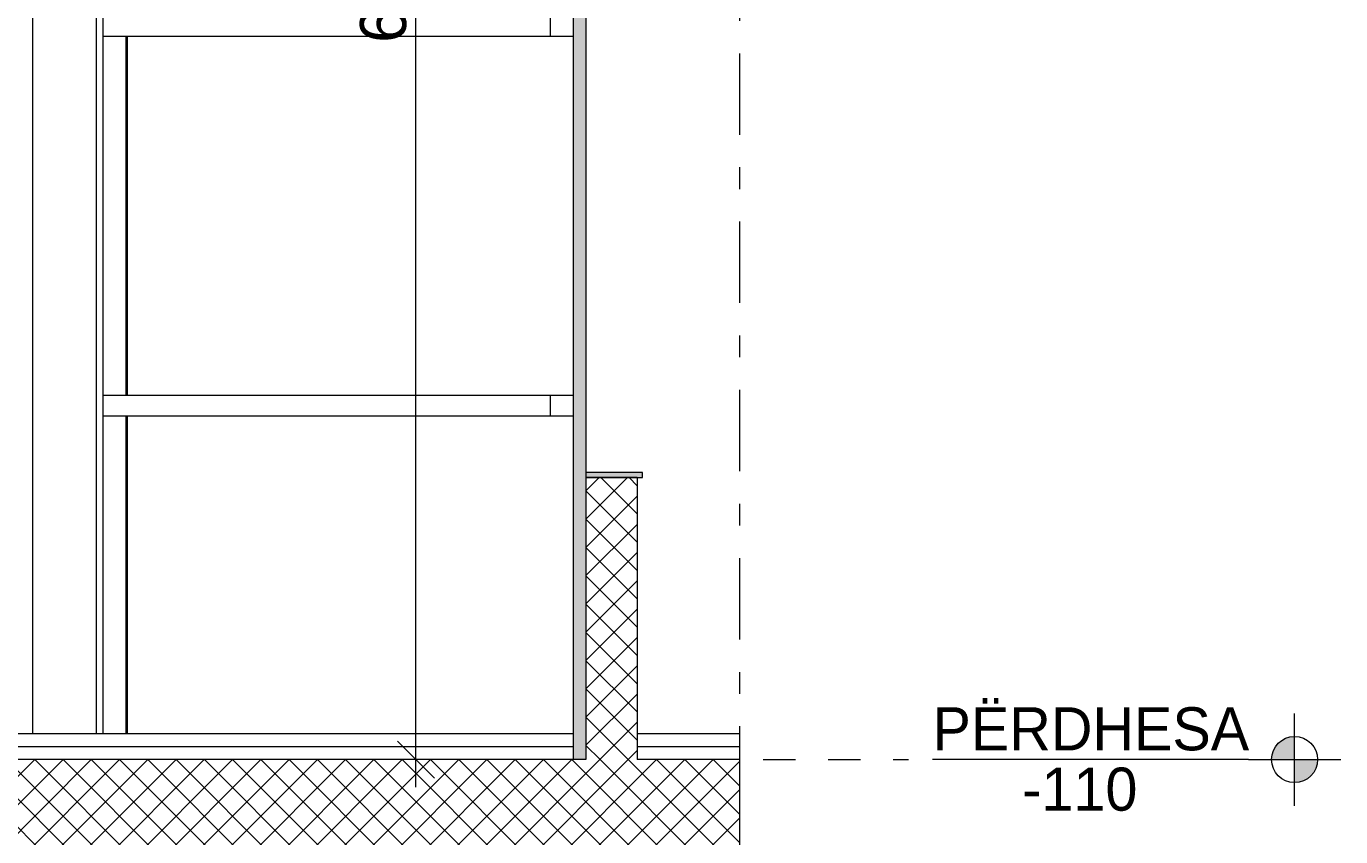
# Model space of a CAD drawing. Header units: millimetres. Extents: x 82061 to 107261, y -5216 to 12604.
# Drawn here: x 98142 to 103272, y -301 to 2860 of the extents above; entities that cross this region are included whole.
import ezdxf

# ---------------------------------------------------------------- set-up
doc = ezdxf.new("R2010")
doc.units = ezdxf.units.MM
doc.header["$MEASUREMENT"] = 0
for name, pattern in [('Dashed', [254, 127, -127]), ('Double Dashed', [656.166644, 317.49999, -126.999993, 84.666667, -126.999993]), ('Wipeout_Contour', [1000, 0, -1000])]:
    doc.linetypes.add(name, pattern=pattern)
doc.layers.add('A - Dimenzionimi', color=7, linetype='Continuous')
doc.layers.add('A - Prerjet', color=7, linetype='Continuous')
for name, color, linetype, lineweight, true_color in [('A - Dimenzionimi_Pen_No__61', 7, 'Continuous', 5, 0x6a6a6a), ('A - Dimenzionimi_Pen_No__81', 7, 'Continuous', 5, 0x6a6a6a), ('A - Prerjet_Pen_No__61', 7, 'Continuous', 5, 0x6a6a6a), ('A - Prerjet_Pen_No__81', 7, 'Continuous', 5, 0x6a6a6a), ('A - Prerjet_Pen_No__82', 7, 'Continuous', 5, 0xaaaaaa)]:
    doc.layers.add(name, color=color, linetype=linetype, lineweight=lineweight, true_color=true_color)
for name, color, linetype, lineweight in [('A - Prerjet_Pen_No__1', 7, 'Continuous', 5), ('A - Prerjet_Pen_No__101', 252, 'Continuous', 5), ('A - Prerjet_Pen_No__22', 8, 'Continuous', 5), ('A - Prerjet_Pen_No__7', 7, 'Continuous', 5)]:
    doc.layers.add(name, color=color, linetype=linetype, lineweight=lineweight)
doc.styles.add('GENERATED_STYLE_2', font='')
doc.styles.add('GENERATED_STYLE_3', font='')
doc.styles.get('GENERATED_STYLE_2').set_extended_font_data('Century Gothic')
doc.styles.get('GENERATED_STYLE_3').set_extended_font_data('Arial')
doc.dimstyles.new('GENERATED_STYLE__1', dxfattribs={"dimtxt": 180, "dimasz": 136.8, "dimexe": 0.18, "dimexo": 100000, "dimgap": 0, "dimtad": 1, "dimdec": 0, "dimlfac": 0.1, "dimzin": 0, "dimdsep": 46, "dimtxsty": 'GENERATED_STYLE_3', "dimblk": 'ARROWHEAD_6', "dimblk1": 'ARROWHEAD_6', "dimblk2": 'ARROWHEAD_6', "dimcen": 0.09, "dimclrd": 256, "dimclre": 256, "dimclrt": 256, "dimadec": 0, "dimazin": 0, "dimtfac": 1, "dimtdec": 4, "dimtmove": 0, "dimatfit": 3, "dimfxl": 0, "dimtolj": 1, "dimtzin": 0, "dimarcsym": 0})
pattern_1 = [(45, (0, 0), (-55.154327, 55.154327), []), (135, (0, 0), (55.154327, 55.154327), [])]

# ---------------------------------------------------------------- blocks, each defined once
blk = doc.blocks.new('Dimension_3', base_point=(103092, 0))
at = {"layer": 'A - Prerjet_Pen_No__101', "linetype": 'Continuous', "lineweight": 5}
for points in [[(103092, 0), (103092, 90), (103057.6, 83.1), (103028.4, 63.6), (103008.8, 34.4), (103002, 0)], [(103092, 0), (103092, -90), (103126.4, -83.1), (103155.6, -63.6), (103175.1, -34.4), (103182, 0)]]:
    blk.add_hatch(color=252, dxfattribs=at).paths.add_polyline_path(points)
at = {"layer": 'A - Prerjet_Pen_No__101', "color": 252, "linetype": 'Continuous', "lineweight": 5}
for p, q in [((103092, -180), (103092, 180)), ((102912, 0), (101678.8, 0)), ((102912, 0), (103272, 0))]:
    blk.add_line(p, q, dxfattribs=at)
blk.add_circle((103092, 0), 90, dxfattribs=at)
at = {"layer": 'A - Prerjet_Pen_No__101', "color": 252, "lineweight": 5, "char_height": 168, "attachment_point": 7, "style": 'GENERATED_STYLE_2'}
for s, insert in [('\\A1;{\\pql;\\fCentury Gothic|b0|i0|c0|p34;PËRDHESA}', (101678.8, 33.6)), ('\\A1;{\\pql;\\fCentury Gothic|b0|i0|c0|p34;-110}', (102029, -201.6))]:
    blk.add_mtext(s, dxfattribs=dict(at, insert=insert))
blk = doc.blocks.new('*D9')
at = {"layer": 'A - Dimenzionimi_Pen_No__81', "color": 251, "linetype": 'Continuous', "lineweight": 5, "true_color": 0x6a6a6a}
for p, q in [((99590.7, 6072), (99734.7, 5928)), ((99797.7, 6000), (99527.7, 6000)), ((99662.7, 0), (99662.7, 6000)), ((99590.7, 72), (99734.7, -72)), ((99797.7, 0), (99527.7, 0)), ((99662.7, -108), (99662.7, 0))]:
    blk.add_line(p, q, dxfattribs=at)
at = {"layer": 'A - Dimenzionimi_Pen_No__61', "color": 251, "lineweight": 5, "true_color": 0x6a6a6a, "insert": (99626.7, 2795.1), "char_height": 180, "attachment_point": 7, "rotation": 90, "style": 'GENERATED_STYLE_3'}
blk.add_mtext('\\A1;{\\pql;\\fArial|b0|i0|c0|p34;600}', dxfattribs=at)
blk = doc.blocks.new('ARROWHEAD_6')
at = {"color": 0, "linetype": 'Continuous', "lineweight": 0}
for p, q in [((-0.5, -0.5), (0.5, 0.5)), ((0, 0), (-1, 0))]:
    blk.add_line(p, q, dxfattribs=at)
blk = doc.blocks.new('*D12')
at = {"layer": 'A - Dimenzionimi_Pen_No__81', "color": 251, "linetype": 'Continuous', "lineweight": 5, "true_color": 0x6a6a6a}
for p, q in [((96465.9, 7252.8), (96465.9, 7360.8)), ((96537.9, 7180.8), (96393.9, 7324.8)), ((96600.9, 7252.8), (96330.9, 7252.8)), ((96465.9, 0), (96465.9, 7252.8)), ((96393.9, 72), (96537.9, -72)), ((96600.9, 0), (96330.9, 0)), ((96465.9, -108), (96465.9, 0))]:
    blk.add_line(p, q, dxfattribs=at)
at = {"layer": 'A - Dimenzionimi_Pen_No__61', "color": 251, "lineweight": 5, "true_color": 0x6a6a6a, "insert": (96429.9, 3421.5), "char_height": 180, "attachment_point": 7, "rotation": 90, "style": 'GENERATED_STYLE_3'}
blk.add_mtext('\\A1;{\\pql;\\fArial|b0|i0|c0|p34;725}', dxfattribs=at)

msp = doc.modelspace()

# ---------------------------------------------------------------- hatches: boundary and pattern name
at = {"layer": 'A - Prerjet_Pen_No__1', "linetype": 'Continuous', "lineweight": 5}
h = msp.add_hatch(dxfattribs=at)
h.set_pattern_fill('Concrete_Block', style=0, pattern_type=2)
h.set_pattern_definition(pattern_1)
h.paths.add_polyline_path([(100526.2, 0), (100526.2, 1100), (100326.2, 1100), (100326.2, 0)])
h = msp.add_hatch(dxfattribs=at)
h.set_pattern_fill('Concrete_Block', style=0, pattern_type=2)
h.set_pattern_definition(pattern_1)
h.paths.add_polyline_path([(100326.2, 0), (84772.2, 0), (84772.2, -400), (100326.2, -400), (100926.2, -400), (100926.2, 0), (100526.2, 0)])
at = {"layer": 'A - Prerjet_Pen_No__81', "linetype": 'Continuous', "lineweight": 0, "true_color": 0x8f8f8f}
msp.add_hatch(color=252, dxfattribs=at).paths.add_polyline_path([(100546.2, 1120), (100326.2, 1120), (100326.2, 1100), (100526.2, 1100), (100546.2, 1100)])

# ---------------------------------------------------------------- linework, layer by layer
at = {"layer": 'A - Prerjet_Pen_No__1', "color": 7, "linetype": 'Continuous', "lineweight": 5, "flags": 128}
msp.add_lwpolyline([(100546.2, 1120), (100326.2, 1120), (100326.2, 1100), (100526.2, 1100), (100546.2, 1100)], close=True, dxfattribs=at)
at = {"layer": 'A - Prerjet_Pen_No__1', "color": 7, "linetype": 'Continuous', "lineweight": 5}
for points in [[(85172.2, 0), (84772.2, 0), (84772.2, -400), (100326.2, -400), (100926.2, -400), (100926.2, 0), (100526.2, 0)], [(100326.2, 0), (100276.2, 0), (85372.2, 0)]]:
    msp.add_lwpolyline(points, dxfattribs=at)
at = {"layer": 'A - Prerjet_Pen_No__101', "color": 252, "linetype": 'Double Dashed', "lineweight": 5}
msp.add_lwpolyline([(100926.2, -1500), (100926.2, 8810.3)], dxfattribs=at)
at = {"layer": 'A - Prerjet_Pen_No__22', "color": 8, "linetype": 'Dashed', "lineweight": 5}
msp.add_lwpolyline([(101017.2, 0), (101585.1, 0)], dxfattribs=at)
at = {"layer": 'A - Prerjet_Pen_No__7', "color": 7, "linetype": 'Continuous', "lineweight": 5}
for p, q in [((100326.2, 6000), (100326.2, 1100)), ((100326.2, 1100), (100326.2, 0)), ((100526.2, 1100), (100326.2, 1100)), ((100526.2, 1100), (100526.2, 0)), ((100926.2, 100), (100526.2, 100)), ((100276.2, 50), (85422.2, 50)), ((100926.2, 50), (100526.2, 50)), ((100326.2, 0), (100276.2, 0))]:
    msp.add_line(p, q, dxfattribs=at)

# ---------------------------------------------------------------- block references
at = {"layer": 'A - Prerjet', "color": 252, "linetype": 'Continuous', "lineweight": 5}
msp.add_blockref('Dimension_3', (103092, 0), dxfattribs=at)

# ---------------------------------------------------------------- wipeouts: each hides what was drawn before it
at = {"color": 254, "linetype": 'Wipeout_Contour', "lineweight": 0, "ltscale": 392982.885179}
msp.add_wipeout([(98141.4, 6000), (98141.4, 100), (98166.7, 100), (98166.7, 6000)], dxfattribs=at).dxf.layer = 'A - Prerjet'
at = {"color": 254, "linetype": 'Wipeout_Contour', "lineweight": 0, "ltscale": 397723.071682}
msp.add_wipeout([(98535.2, 2820), (98535.2, 1420), (100276.2, 1420), (100276.2, 2820)], dxfattribs=at).dxf.layer = 'A - Prerjet'
at = {"color": 254, "linetype": 'Wipeout_Contour', "lineweight": 0, "ltscale": 397640.9615}
msp.add_wipeout([(100276.2, 1340), (98535.2, 1340), (98535.2, 100), (100276.2, 100)], dxfattribs=at).dxf.layer = 'A - Prerjet'

# ---------------------------------------------------------------- next in the draw order: hatches: boundary and pattern name
at = {"layer": 'A - Prerjet_Pen_No__82', "linetype": 'Continuous', "lineweight": 0, "true_color": 0xc3c3c3}
msp.add_hatch(color=9, dxfattribs=at).paths.add_polyline_path([(100276.2, 6000), (100276.2, 0), (100326.2, 0), (100326.2, 6000)])

# ---------------------------------------------------------------- next in the draw order: wipeouts: each hides what was drawn before it
at = {"color": 254, "linetype": 'Wipeout_Contour', "lineweight": 0, "ltscale": 394044.066806}
msp.add_wipeout([(98441.4, 2820), (98441.4, 1420), (98530, 1420), (98530, 2820)], dxfattribs=at).dxf.layer = 'A - Prerjet'
at = {"color": 254, "linetype": 'Wipeout_Contour', "lineweight": 0, "ltscale": 393961.196287}
msp.add_wipeout([(98441.4, 100), (98530, 100), (98530, 1340), (98441.4, 1340)], dxfattribs=at).dxf.layer = 'A - Prerjet'

# ---------------------------------------------------------------- next in the draw order: wipeouts: each hides what was drawn before it
at = {"color": 254, "linetype": 'Wipeout_Contour', "lineweight": 0, "ltscale": 394080.665849}
msp.add_wipeout([(98441.4, 6000), (98416.1, 6000), (98416.1, 100), (98441.4, 100)], dxfattribs=at).dxf.layer = 'A - Prerjet'
at = {"color": 254, "linetype": 'Wipeout_Contour', "lineweight": 0, "ltscale": 591336.808447}
msp.add_wipeout([(98531.4, 2820), (98530, 2820), (98530, 1420), (98531.5, 1420), (98531.5, 1420), (98531.5, 2820)], dxfattribs=at).dxf.layer = 'A - Prerjet'
at = {"color": 254, "linetype": 'Wipeout_Contour', "lineweight": 0, "ltscale": 394141.374141}
msp.add_wipeout([(98530, 100), (98531.5, 100), (98531.5, 1340), (98530, 1340)], dxfattribs=at).dxf.layer = 'A - Prerjet'

# ---------------------------------------------------------------- next in the draw order: wipeouts: each hides what was drawn before it
at = {"color": 254, "linetype": 'Wipeout_Contour', "lineweight": 0, "ltscale": 393531.775376}
msp.add_wipeout([(98166.7, 6000), (98166.7, 100), (98416.1, 100), (98416.1, 6000)], dxfattribs=at).dxf.layer = 'A - Prerjet'
at = {"color": 254, "linetype": 'Wipeout_Contour', "lineweight": 0, "ltscale": 394231.697768}
msp.add_wipeout([(98532.8, 2820), (98532.5, 2820), (98532.5, 1420), (98532.8, 1420)], dxfattribs=at).dxf.layer = 'A - Prerjet'
at = {"color": 254, "linetype": 'Wipeout_Contour', "lineweight": 0, "ltscale": 394148.86704}
msp.add_wipeout([(98532.5, 1340), (98532.5, 100), (98532.8, 100), (98532.8, 1340)], dxfattribs=at).dxf.layer = 'A - Prerjet'

# ---------------------------------------------------------------- next in the draw order: linework, layer by layer
at = {"layer": 'A - Prerjet_Pen_No__1', "color": 7, "linetype": 'Continuous', "lineweight": 5}
msp.add_line((98166.7, 100), (98166.7, 6000), dxfattribs=at)

# ---------------------------------------------------------------- next in the draw order: wipeouts: each hides what was drawn before it
at = {"color": 254, "linetype": 'Wipeout_Contour', "lineweight": 0, "ltscale": 394239.074726}
msp.add_wipeout([(98533.7, 1420), (98535.2, 1420), (98535.2, 2820), (98533.7, 2820)], dxfattribs=at).dxf.layer = 'A - Prerjet'
at = {"color": 254, "linetype": 'Wipeout_Contour', "lineweight": 0, "ltscale": 394156.245483}
msp.add_wipeout([(98535.2, 1340), (98533.7, 1340), (98533.7, 100), (98535.2, 100)], dxfattribs=at).dxf.layer = 'A - Prerjet'

# ---------------------------------------------------------------- next in the draw order: wipeouts: each hides what was drawn before it
at = {"color": 254, "linetype": 'Wipeout_Contour', "lineweight": 0, "ltscale": 394227.823087}
msp.add_wipeout([(98531.8, 2820), (98531.6, 2820), (98531.6, 1420), (98531.8, 1420)], dxfattribs=at).dxf.layer = 'A - Prerjet'
at = {"color": 254, "linetype": 'Wipeout_Contour', "lineweight": 0, "ltscale": 1182388.661447096}
msp.add_wipeout([(98531.5, 300), (98531.5, 100), (98532.5, 100), (98532.5, 300), (98532.4, 300), (98532.2, 300), (98532.2, 300), (98532, 300), (98532, 300), (98531.8, 300), (98531.8, 300), (98531.6, 300)], dxfattribs=at).dxf.layer = 'A - Prerjet'

# ---------------------------------------------------------------- next in the draw order: wipeouts: each hides what was drawn before it
at = {"color": 254, "linetype": 'Wipeout_Contour', "lineweight": 0, "ltscale": 394227.380278}
msp.add_wipeout([(98531.6, 2820), (98531.5, 2820), (98531.5, 1420), (98531.6, 1420)], dxfattribs=at).dxf.layer = 'A - Prerjet'
at = {"color": 254, "linetype": 'Wipeout_Contour', "lineweight": 0, "ltscale": 394145.802865}
msp.add_wipeout([(98531.6, 1340), (98531.6, 300), (98531.8, 300), (98531.8, 1340)], dxfattribs=at).dxf.layer = 'A - Prerjet'

# ---------------------------------------------------------------- next in the draw order: wipeouts: each hides what was drawn before it
at = {"color": 254, "linetype": 'Wipeout_Contour', "lineweight": 0, "ltscale": 394230.917867}
msp.add_wipeout([(98532.5, 2820), (98532.4, 2820), (98532.4, 1420), (98532.5, 1420)], dxfattribs=at).dxf.layer = 'A - Prerjet'
at = {"color": 254, "linetype": 'Wipeout_Contour', "lineweight": 0, "ltscale": 394145.360583}
msp.add_wipeout([(98531.5, 300), (98531.6, 300), (98531.6, 1340), (98531.5, 1340)], dxfattribs=at).dxf.layer = 'A - Prerjet'

# ---------------------------------------------------------------- next in the draw order: wipeouts: each hides what was drawn before it
at = {"color": 254, "linetype": 'Wipeout_Contour', "lineweight": 0, "ltscale": 394228.706497}
msp.add_wipeout([(98532, 2820), (98531.8, 2820), (98531.8, 1420), (98532, 1420)], dxfattribs=at).dxf.layer = 'A - Prerjet'
at = {"color": 254, "linetype": 'Wipeout_Contour', "lineweight": 0, "ltscale": 394148.898907}
msp.add_wipeout([(98532.4, 1340), (98532.4, 300), (98532.5, 300), (98532.5, 1340)], dxfattribs=at).dxf.layer = 'A - Prerjet'

# ---------------------------------------------------------------- next in the draw order: wipeouts: each hides what was drawn before it
at = {"color": 254, "linetype": 'Wipeout_Contour', "lineweight": 0, "ltscale": 394229.591218}
msp.add_wipeout([(98532.2, 2820), (98532, 2820), (98532, 1420), (98532.2, 1420)], dxfattribs=at).dxf.layer = 'A - Prerjet'
at = {"color": 254, "linetype": 'Wipeout_Contour', "lineweight": 0, "ltscale": 394146.68707}
msp.add_wipeout([(98531.8, 1340), (98531.8, 300), (98532, 300), (98532, 1340)], dxfattribs=at).dxf.layer = 'A - Prerjet'

# ---------------------------------------------------------------- next in the draw order: wipeouts: each hides what was drawn before it
at = {"color": 254, "linetype": 'Wipeout_Contour', "lineweight": 0, "ltscale": 394230.474579}
msp.add_wipeout([(98532.2, 2820), (98532.2, 1420), (98532.4, 1420), (98532.4, 2820)], dxfattribs=at).dxf.layer = 'A - Prerjet'
at = {"color": 254, "linetype": 'Wipeout_Contour', "lineweight": 0, "ltscale": 394147.571975}
msp.add_wipeout([(98532, 1340), (98532, 300), (98532.2, 300), (98532.2, 1340)], dxfattribs=at).dxf.layer = 'A - Prerjet'

# ---------------------------------------------------------------- next in the draw order: wipeouts: each hides what was drawn before it
at = {"color": 254, "linetype": 'Wipeout_Contour', "lineweight": 0, "ltscale": 394232.919534}
msp.add_wipeout([(98533, 2820), (98532.8, 2820), (98532.8, 1420), (98533, 1420)], dxfattribs=at).dxf.layer = 'A - Prerjet'
at = {"color": 254, "linetype": 'Wipeout_Contour', "lineweight": 0, "ltscale": 394148.456882}
msp.add_wipeout([(98532.2, 1340), (98532.2, 300), (98532.4, 300), (98532.4, 1340)], dxfattribs=at).dxf.layer = 'A - Prerjet'

# ---------------------------------------------------------------- next in the draw order: wipeouts: each hides what was drawn before it
at = {"color": 254, "linetype": 'Wipeout_Contour', "lineweight": 0, "ltscale": 394233.804439}
msp.add_wipeout([(98533.3, 2820), (98533.1, 2820), (98533.1, 1420), (98533.3, 1420)], dxfattribs=at).dxf.layer = 'A - Prerjet'
at = {"color": 254, "linetype": 'Wipeout_Contour', "lineweight": 0, "ltscale": 1182403.957053833}
msp.add_wipeout([(98533.7, 100), (98533.7, 300), (98533.7, 300), (98533.5, 300), (98533.5, 300), (98533.3, 300), (98533.3, 300), (98533.1, 300), (98533, 300), (98532.8, 300), (98532.8, 300), (98532.8, 100)], dxfattribs=at).dxf.layer = 'A - Prerjet'

# ---------------------------------------------------------------- next in the draw order: linework, layer by layer
at = {"layer": 'A - Prerjet_Pen_No__7', "color": 7, "linetype": 'Continuous', "lineweight": 5}
msp.add_line((100276.2, 100), (85422.2, 100), dxfattribs=at)

# ---------------------------------------------------------------- next in the draw order: wipeouts: each hides what was drawn before it
at = {"color": 254, "linetype": 'Wipeout_Contour', "lineweight": 0, "ltscale": 394233.361863}
msp.add_wipeout([(98533.1, 2820), (98533, 2820), (98533, 1420), (98533.1, 1420)], dxfattribs=at).dxf.layer = 'A - Prerjet'
at = {"color": 254, "linetype": 'Wipeout_Contour', "lineweight": 0, "ltscale": 394150.900983}
msp.add_wipeout([(98532.8, 1340), (98532.8, 300), (98533, 300), (98533, 1340)], dxfattribs=at).dxf.layer = 'A - Prerjet'

# ---------------------------------------------------------------- next in the draw order: wipeouts: each hides what was drawn before it
at = {"color": 254, "linetype": 'Wipeout_Contour', "lineweight": 0, "ltscale": 394234.688044}
msp.add_wipeout([(98533.5, 2820), (98533.3, 2820), (98533.3, 1420), (98533.5, 1420)], dxfattribs=at).dxf.layer = 'A - Prerjet'
at = {"color": 254, "linetype": 'Wipeout_Contour', "lineweight": 0, "ltscale": 394151.78592}
msp.add_wipeout([(98533.1, 1340), (98533.1, 300), (98533.3, 300), (98533.3, 1340)], dxfattribs=at).dxf.layer = 'A - Prerjet'

# ---------------------------------------------------------------- next in the draw order: wipeouts: each hides what was drawn before it
at = {"color": 254, "linetype": 'Wipeout_Contour', "lineweight": 0, "ltscale": 394235.572829}
msp.add_wipeout([(98533.7, 2820), (98533.5, 2820), (98533.5, 1420), (98533.7, 1420)], dxfattribs=at).dxf.layer = 'A - Prerjet'
at = {"color": 254, "linetype": 'Wipeout_Contour', "lineweight": 0, "ltscale": 394151.343411}
msp.add_wipeout([(98533, 1340), (98533, 300), (98533.1, 300), (98533.1, 1340)], dxfattribs=at).dxf.layer = 'A - Prerjet'

# ---------------------------------------------------------------- next in the draw order: wipeouts: each hides what was drawn before it
at = {"color": 254, "linetype": 'Wipeout_Contour', "lineweight": 0, "ltscale": 397419.875469}
msp.add_wipeout([(98441.4, 2820), (100186.1, 2820), (100186.1, 2900), (98441.4, 2900)], dxfattribs=at).dxf.layer = 'A - Prerjet'
at = {"color": 254, "linetype": 'Wipeout_Contour', "lineweight": 0, "ltscale": 394152.669861}
msp.add_wipeout([(98533.3, 1340), (98533.3, 300), (98533.5, 300), (98533.5, 1340)], dxfattribs=at).dxf.layer = 'A - Prerjet'

# ---------------------------------------------------------------- next in the draw order: wipeouts: each hides what was drawn before it
at = {"color": 254, "linetype": 'Wipeout_Contour', "lineweight": 0, "ltscale": 401087.740552}
msp.add_wipeout([(100186.1, 2820), (100276.1, 2820), (100276.1, 2900), (100186.1, 2900)], dxfattribs=at).dxf.layer = 'A - Prerjet'
at = {"color": 254, "linetype": 'Wipeout_Contour', "lineweight": 0, "ltscale": 394153.55483}
msp.add_wipeout([(98533.5, 1340), (98533.5, 300), (98533.7, 300), (98533.7, 1340)], dxfattribs=at).dxf.layer = 'A - Prerjet'

# ---------------------------------------------------------------- next in the draw order: linework, layer by layer
at = {"layer": 'A - Prerjet_Pen_No__101', "color": 252, "linetype": 'Continuous', "lineweight": 5}
for p, q in [((100186.1, 2900), (100186.1, 2820)), ((100276.1, 2900), (100276.1, 2820)), ((100186.1, 2820), (98441.4, 2820)), ((100276.1, 2820), (100186.1, 2820)), ((100276.1, 2820), (100276.2, 2820))]:
    msp.add_line(p, q, dxfattribs=at)
at = {"layer": 'A - Prerjet_Pen_No__61', "color": 251, "linetype": 'Continuous', "lineweight": 5, "true_color": 0x6a6a6a}
for p, q in [((98531.5, 300), (98531.5, 100)), ((98531.8, 300), (98531.6, 300)), ((98532, 300), (98531.8, 300)), ((98532.2, 300), (98532, 300)), ((98532.4, 300), (98532.2, 300)), ((98533, 300), (98532.8, 300)), ((98532.8, 300), (98532.8, 100)), ((98533.3, 300), (98533.1, 300)), ((98533.5, 300), (98533.3, 300)), ((98533.7, 300), (98533.5, 300))]:
    msp.add_line(p, q, dxfattribs=at)
at = {"layer": 'A - Prerjet_Pen_No__7', "color": 7, "linetype": 'Continuous', "lineweight": 5}
msp.add_line((100276.2, 2820), (100276.2, 2820), dxfattribs=at)

# ---------------------------------------------------------------- next in the draw order: wipeouts: each hides what was drawn before it
at = {"color": 254, "linetype": 'Wipeout_Contour', "lineweight": 0, "ltscale": 397293.527187}
msp.add_wipeout([(98441.4, 1340), (100186.1, 1340), (100186.1, 1420), (98441.4, 1420)], dxfattribs=at).dxf.layer = 'A - Prerjet'

# ---------------------------------------------------------------- next in the draw order: linework, layer by layer
at = {"layer": 'A - Prerjet_Pen_No__1', "color": 7, "linetype": 'Continuous', "lineweight": 5}
for p, q in [((98416.1, 100), (98416.1, 6000)), ((98441.4, 100), (98441.4, 6000))]:
    msp.add_line(p, q, dxfattribs=at)
at = {"layer": 'A - Prerjet_Pen_No__61', "color": 251, "linetype": 'Continuous', "lineweight": 5, "true_color": 0x6a6a6a}
for p, q in [((98531.5, 2820), (98531.5, 1420)), ((98531.5, 1420), (98531.5, 2820)), ((98531.6, 1420), (98531.6, 2820)), ((98531.8, 1420), (98531.8, 2820)), ((98531.8, 2820), (98531.8, 1420)), ((98532, 1420), (98532, 2820)), ((98532, 2820), (98532, 1420)), ((98532.2, 1420), (98532.2, 2820)), ((98532.2, 2820), (98532.2, 1420)), ((98532.4, 2820), (98532.4, 1420)), ((98532.5, 1420), (98532.5, 2820)), ((98532.5, 2820), (98532.5, 1420)), ((98532.8, 1420), (98532.8, 2820)), ((98532.8, 2820), (98532.8, 1420)), ((98532.8, 1420), (98532.8, 2820)), ((98533, 2820), (98533, 1420)), ((98533.1, 1420), (98533.1, 2820)), ((98533.3, 1420), (98533.3, 2820)), ((98533.3, 2820), (98533.3, 1420)), ((98533.5, 1420), (98533.5, 2820)), ((98533.5, 2820), (98533.5, 1420)), ((98533.7, 2820), (98533.7, 1420)), ((98533.7, 1420), (98533.7, 2820)), ((98533.7, 2820), (98533.7, 1420)), ((98531.5, 1340), (98531.5, 300)), ((98531.5, 100), (98531.5, 1340)), ((98531.6, 300), (98531.6, 1340)), ((98531.8, 300), (98531.8, 1340)), ((98531.8, 1340), (98531.8, 300)), ((98532, 300), (98532, 1340)), ((98532, 1340), (98532, 300)), ((98532.2, 300), (98532.2, 1340)), ((98532.2, 1340), (98532.2, 300)), ((98532.4, 1340), (98532.4, 300)), ((98532.5, 100), (98532.5, 1340)), ((98532.5, 1340), (98532.5, 100)), ((98532.8, 300), (98532.8, 1340)), ((98532.8, 1340), (98532.8, 300)), ((98532.8, 100), (98532.8, 1340)), ((98533, 1340), (98533, 300)), ((98533.1, 300), (98533.1, 1340)), ((98533.3, 300), (98533.3, 1340)), ((98533.3, 1340), (98533.3, 300)), ((98533.5, 300), (98533.5, 1340)), ((98533.5, 1340), (98533.5, 300)), ((98533.7, 1340), (98533.7, 300)), ((98533.7, 100), (98533.7, 1340)), ((98533.7, 1340), (98533.7, 100))]:
    msp.add_line(p, q, dxfattribs=at)
at = {"layer": 'A - Prerjet_Pen_No__7', "color": 7, "linetype": 'Continuous', "lineweight": 5}
for p, q in [((98530, 2820), (98530, 1420)), ((98535.2, 2820), (98535.2, 1420)), ((98530, 1340), (98530, 100)), ((98535.2, 1340), (98535.2, 100))]:
    msp.add_line(p, q, dxfattribs=at)

# ---------------------------------------------------------------- next in the draw order: wipeouts: each hides what was drawn before it
at = {"color": 254, "linetype": 'Wipeout_Contour', "lineweight": 0, "ltscale": 400962.557401}
msp.add_wipeout([(100186.1, 1340), (100276.1, 1340), (100276.1, 1420), (100186.1, 1420)], dxfattribs=at).dxf.layer = 'A - Prerjet'

# ---------------------------------------------------------------- next in the draw order: linework, layer by layer
at = {"layer": 'A - Prerjet_Pen_No__101', "color": 252, "linetype": 'Continuous', "lineweight": 5}
for p, q in [((100186.1, 1420), (98441.4, 1420)), ((100186.1, 1420), (100186.1, 1340)), ((100276.1, 1420), (100186.1, 1420)), ((100276.1, 1420), (100276.2, 1420)), ((100276.1, 1420), (100276.1, 1340)), ((100186.1, 1340), (98441.4, 1340)), ((100276.1, 1340), (100186.1, 1340)), ((100276.1, 1340), (100276.2, 1340))]:
    msp.add_line(p, q, dxfattribs=at)
at = {"layer": 'A - Prerjet_Pen_No__7', "color": 7, "linetype": 'Continuous', "lineweight": 5}
for p, q in [((100276.2, 6000), (100276.2, 0)), ((100276.2, 1420), (100276.2, 1420)), ((100276.2, 1340), (100276.2, 1340))]:
    msp.add_line(p, q, dxfattribs=at)

# ---------------------------------------------------------------- next in the draw order: dimensions: what is measured, and where the dimension line sits
at = {"layer": 'A - Dimenzionimi', "color": 251, "linetype": 'Continuous', "lineweight": 5, "true_color": 0x6a6a6a}
for base, p2, picture, middle in [((96465.9, 7252.8), (96465.9, 7252.8), '*D12', (96339.9, 3627.3)), ((99662.7, 6000), (100276.2, 6000), '*D9', (99536.7, 3000.9))]:
    dim = msp.add_linear_dim(base=base, p1=(100276.2, 0), p2=p2, angle=90, dimstyle='GENERATED_STYLE__1', dxfattribs=at)
    dim.commit()
    dim.dimension.update_dxf_attribs({"geometry": picture, "text_midpoint": middle, "dimtype": 160, "text_rotation": 90})

doc.saveas('drawing.dxf')
